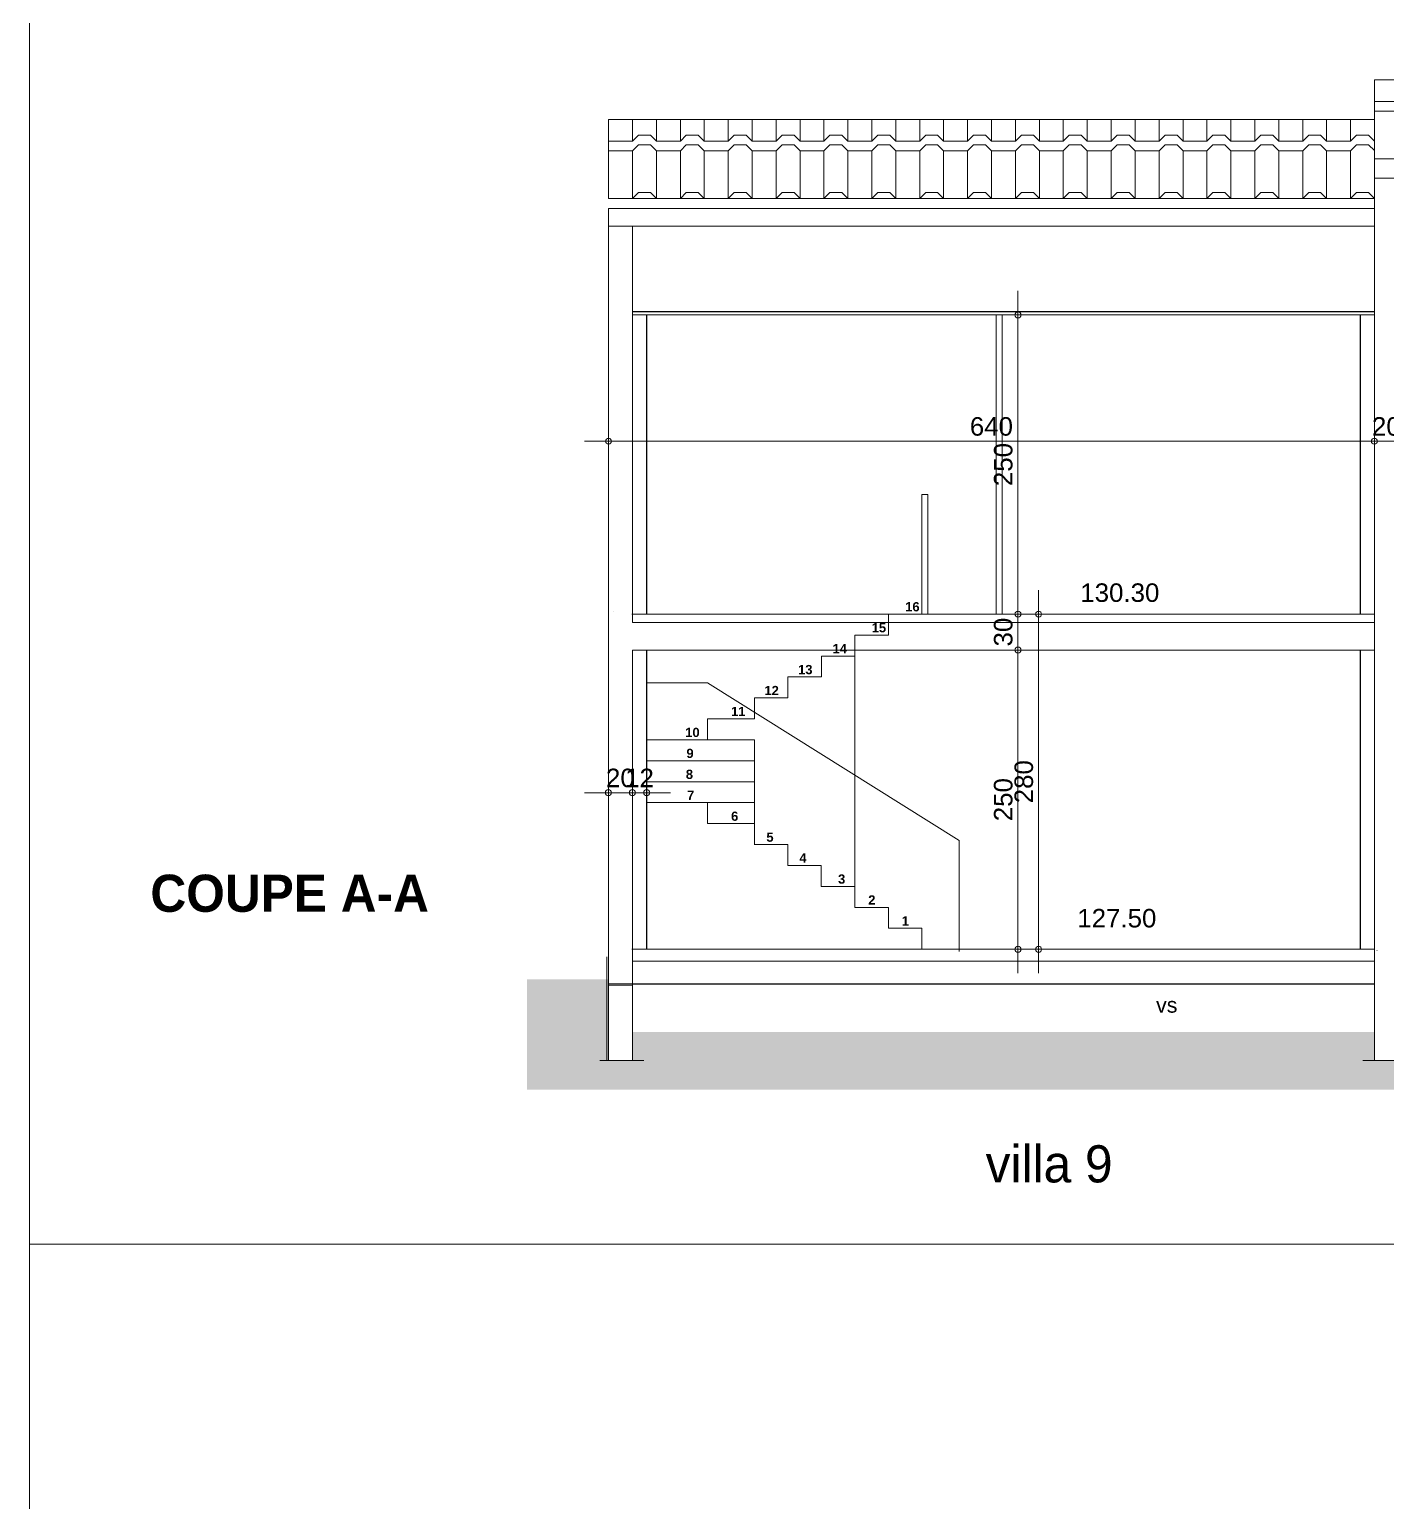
# Model space of a CAD drawing. Header units: metres. Extents: x 1.8 to 61.8, y -53.3 to -11.3.
# Drawn here: x 1.76 to 13.11, y -41 to -28.69 of the extents above; entities that cross this region are included whole.
import ezdxf
from ezdxf.enums import TextEntityAlignment as Align
from ezdxf.lldxf.tags import DXFTag

# ---------------------------------------------------------------- set-up
doc = ezdxf.new("R2010")
doc.units = ezdxf.units.M
doc.header["$MEASUREMENT"] = 0
for name, color, linetype in [('Calque commun', 7, 'Continuous'), ('Cotations', 7, 'Continuous'), ('Textes', 7, 'Continuous')]:
    doc.layers.add(name, color=color, linetype=linetype)
doc.styles.add('Arial10', font='arial.ttf', dxfattribs={"height": 0.154626})
doc.styles.add('Arial11', font='arial.ttf', dxfattribs={"height": 0.127566})
doc.styles.add('Arial12', font='arialbd.ttf', dxfattribs={"height": 0.077267})
doc.styles.add('Arial13', font='arial.ttf', dxfattribs={"height": 0.154626})
doc.styles.add('Century Gothic', font='GOTHIC.TTF', dxfattribs={"height": 0.310302})
doc.styles.add('Century Gothic6', font='GOTHICB.TTF', dxfattribs={"height": 0.31023})
tags = doc.linetypes.add('HIDDEN', pattern=[0.375, 0.25, -0.125]).pattern_tags.tags
tags[6:7] = [DXFTag(74, 4), DXFTag(75, 0), DXFTag(340, '0'), DXFTag(46, 1.0), DXFTag(50, 0.0), DXFTag(44, 0.0), DXFTag(45, 0.0)]
tags[4:5] = [DXFTag(74, 4), DXFTag(75, 0), DXFTag(340, '0'), DXFTag(46, 1.0), DXFTag(50, 0.0), DXFTag(44, 0.0), DXFTag(45, 0.0)]
tags = doc.linetypes.add('HIDDENX2', pattern=[0.75, 0.5, -0.25]).pattern_tags.tags
tags[6:7] = [DXFTag(74, 4), DXFTag(75, 0), DXFTag(340, '0'), DXFTag(46, 1.0), DXFTag(50, 0.0), DXFTag(44, 0.0), DXFTag(45, 0.0)]
tags[4:5] = [DXFTag(74, 4), DXFTag(75, 0), DXFTag(340, '0'), DXFTag(46, 1.0), DXFTag(50, 0.0), DXFTag(44, 0.0), DXFTag(45, 0.0)]

# ---------------------------------------------------------------- blocks, each defined once
blk = doc.blocks.new('new235')
at = {"layer": 'Cotations', "color": 14, "linetype": 'Continuous', "lineweight": 9}
blk.add_arc((0, 0), 0.5, 0, 359.9994, dxfattribs=at)
blk = doc.blocks.new('new236')
at = {"layer": 'Cotations', "color": 14, "linetype": 'Continuous', "lineweight": 9}
blk.add_arc((0, 0), 0.5, 0, 359.9994, dxfattribs=at)
blk = doc.blocks.new('DimLine58256')
at = {"layer": 'Cotations', "color": 14, "linetype": 'Continuous', "lineweight": 9}
for p, q in [((10.023, -31.078), (10.023, -30.878)), ((10.223, -31.078), (9.823, -31.078)), ((10.023, -33.578), (10.023, -31.078)), ((10.223, -33.578), (9.823, -33.578)), ((10.023, -33.578), (10.023, -33.778))]:
    blk.add_line(p, q, dxfattribs=at)
at = {"layer": 'Cotations', "color": 14, "linetype": 'Continuous', "lineweight": 9, "xscale": 0.05000000074505806, "yscale": 0.05000000074505806, "zscale": 0.05000000074505806}
for name, p, rotation in [('new236', (10.023, -31.078), -90.00000000000001), ('new235', (10.023, -33.578), 90)]:
    blk.add_blockref(name, p, dxfattribs=dict(at, rotation=rotation))
at = {"layer": 'Cotations', "color": 7, "linetype": 'Continuous', "lineweight": 9, "style": 'Arial10'}
blk.add_text('250', height=0.1546, rotation=90, dxfattribs=at).set_placement((10.023, -32.328), align=Align.BOTTOM_CENTER)
blk = doc.blocks.new('new237')
at = {"layer": 'Cotations', "color": 14, "linetype": 'Continuous', "lineweight": 9}
blk.add_arc((0, 0), 0.5, 0, 359.9994, dxfattribs=at)
blk = doc.blocks.new('new238')
at = {"layer": 'Cotations', "color": 14, "linetype": 'Continuous', "lineweight": 9}
blk.add_arc((0, 0), 0.5, 0, 359.9994, dxfattribs=at)
blk = doc.blocks.new('DimLine58262')
at = {"layer": 'Cotations', "color": 14, "linetype": 'Continuous', "lineweight": 9}
for p, q in [((10.023, -33.578), (10.023, -33.378)), ((10.223, -33.578), (9.823, -33.578)), ((10.023, -33.878), (10.023, -33.578)), ((10.223, -33.878), (9.823, -33.878)), ((10.023, -33.878), (10.023, -34.078))]:
    blk.add_line(p, q, dxfattribs=at)
at = {"layer": 'Cotations', "color": 14, "linetype": 'Continuous', "lineweight": 9, "xscale": 0.05000000074505806, "yscale": 0.05000000074505806, "zscale": 0.05000000074505806}
for name, p, rotation in [('new238', (10.023, -33.578), -90.00000000000001), ('new237', (10.023, -33.878), 90)]:
    blk.add_blockref(name, p, dxfattribs=dict(at, rotation=rotation))
at = {"layer": 'Cotations', "color": 7, "linetype": 'Continuous', "lineweight": 9, "style": 'Arial10'}
blk.add_text('30', height=0.1546, rotation=90, dxfattribs=at).set_placement((10.023, -33.728), align=Align.BOTTOM_CENTER)
blk = doc.blocks.new('new239')
at = {"layer": 'Cotations', "color": 14, "linetype": 'Continuous', "lineweight": 9}
blk.add_arc((0, 0), 0.5, 0, 359.9994, dxfattribs=at)
blk = doc.blocks.new('new240')
at = {"layer": 'Cotations', "color": 14, "linetype": 'Continuous', "lineweight": 9}
blk.add_arc((0, 0), 0.5, 0, 359.9994, dxfattribs=at)
blk = doc.blocks.new('DimLine58268')
at = {"layer": 'Cotations', "color": 14, "linetype": 'Continuous', "lineweight": 9}
for p, q in [((10.023, -33.878), (10.023, -33.678)), ((10.223, -33.878), (9.823, -33.878)), ((10.023, -36.378), (10.023, -33.878)), ((10.223, -36.378), (9.823, -36.378)), ((10.023, -36.378), (10.023, -36.578))]:
    blk.add_line(p, q, dxfattribs=at)
at = {"layer": 'Cotations', "color": 14, "linetype": 'Continuous', "lineweight": 9, "xscale": 0.05000000074505806, "yscale": 0.05000000074505806, "zscale": 0.05000000074505806}
for name, p, rotation in [('new240', (10.023, -33.878), -90.00000000000001), ('new239', (10.023, -36.378), 90)]:
    blk.add_blockref(name, p, dxfattribs=dict(at, rotation=rotation))
at = {"layer": 'Cotations', "color": 7, "linetype": 'Continuous', "lineweight": 9, "style": 'Arial10'}
blk.add_text('250', height=0.1546, rotation=90, dxfattribs=at).set_placement((10.023, -35.128), align=Align.BOTTOM_CENTER)
blk = doc.blocks.new('new241')
at = {"layer": 'Cotations', "color": 14, "linetype": 'Continuous', "lineweight": 9}
blk.add_arc((0, 0), 0.5, 0, 359.9994, dxfattribs=at)
blk = doc.blocks.new('new242')
at = {"layer": 'Cotations', "color": 14, "linetype": 'Continuous', "lineweight": 9}
blk.add_arc((0, 0), 0.5, 0, 359.9994, dxfattribs=at)
blk = doc.blocks.new('DimLine58274')
at = {"layer": 'Cotations', "color": 14, "linetype": 'Continuous', "lineweight": 9}
for p, q in [((6.801, -34.87), (6.801, -35.27)), ((6.921, -34.87), (6.921, -35.27)), ((6.801, -35.07), (6.601, -35.07)), ((6.801, -35.07), (6.921, -35.07)), ((6.921, -35.07), (7.121, -35.07))]:
    blk.add_line(p, q, dxfattribs=at)
at = {"layer": 'Cotations', "color": 14, "linetype": 'Continuous', "lineweight": 9, "extrusion": (0, 0, -1), "xscale": 0.05000000074505806, "yscale": 0.05000000074505806, "zscale": 0.05000000074505806, "rotation": 180}
blk.add_blockref('new241', (-6.801, -35.07), dxfattribs=at)
at = {"layer": 'Cotations', "color": 14, "linetype": 'Continuous', "lineweight": 9, "extrusion": (0, 0, -1), "xscale": 0.05000000074505806, "yscale": 0.05000000074505806, "zscale": 0.05000000074505806}
blk.add_blockref('new242', (-6.921, -35.07), dxfattribs=at)
at = {"layer": 'Cotations', "color": 7, "linetype": 'Continuous', "lineweight": 9, "style": 'Arial10'}
blk.add_text('12', height=0.1546, dxfattribs=at).set_placement((6.861, -35.07), align=Align.BOTTOM_CENTER)
blk = doc.blocks.new('new243')
at = {"layer": 'Cotations', "color": 14, "linetype": 'Continuous', "lineweight": 9}
blk.add_arc((0, 0), 0.5, 0, 359.9994, dxfattribs=at)
blk = doc.blocks.new('new244')
at = {"layer": 'Cotations', "color": 14, "linetype": 'Continuous', "lineweight": 9}
blk.add_arc((0, 0), 0.5, 0, 359.9994, dxfattribs=at)
blk = doc.blocks.new('DimLine58280')
at = {"layer": 'Cotations', "color": 14, "linetype": 'Continuous', "lineweight": 9}
for p, q in [((6.601, -34.87), (6.601, -35.27)), ((6.801, -34.87), (6.801, -35.27)), ((6.601, -35.07), (6.401, -35.07)), ((6.601, -35.07), (6.801, -35.07)), ((6.801, -35.07), (7.001, -35.07))]:
    blk.add_line(p, q, dxfattribs=at)
at = {"layer": 'Cotations', "color": 14, "linetype": 'Continuous', "lineweight": 9, "extrusion": (0, 0, -1), "xscale": 0.05000000074505806, "yscale": 0.05000000074505806, "zscale": 0.05000000074505806, "rotation": 180}
blk.add_blockref('new243', (-6.601, -35.07), dxfattribs=at)
at = {"layer": 'Cotations', "color": 14, "linetype": 'Continuous', "lineweight": 9, "extrusion": (0, 0, -1), "xscale": 0.05000000074505806, "yscale": 0.05000000074505806, "zscale": 0.05000000074505806}
blk.add_blockref('new244', (-6.801, -35.07), dxfattribs=at)
at = {"layer": 'Cotations', "color": 7, "linetype": 'Continuous', "lineweight": 9, "style": 'Arial10'}
blk.add_text('20', height=0.1546, dxfattribs=at).set_placement((6.701, -35.07), align=Align.BOTTOM_CENTER)
blk = doc.blocks.new('new255')
at = {"layer": 'Cotations', "color": 14, "linetype": 'Continuous', "lineweight": 9}
blk.add_arc((0, 0), 0.5, 0, 359.9994, dxfattribs=at)
blk = doc.blocks.new('new256')
at = {"layer": 'Cotations', "color": 14, "linetype": 'Continuous', "lineweight": 9}
blk.add_arc((0, 0), 0.5, 0, 359.9994, dxfattribs=at)
blk = doc.blocks.new('DimLine58350')
at = {"layer": 'Cotations', "color": 14, "linetype": 'Continuous', "lineweight": 9}
for p, q in [((10.195, -33.578), (10.195, -33.378)), ((10.395, -33.578), (9.995, -33.578)), ((10.195, -36.378), (10.195, -33.578)), ((10.395, -36.378), (9.995, -36.378)), ((10.195, -36.378), (10.195, -36.578))]:
    blk.add_line(p, q, dxfattribs=at)
at = {"layer": 'Cotations', "color": 14, "linetype": 'Continuous', "lineweight": 9, "xscale": 0.05000000074505806, "yscale": 0.05000000074505806, "zscale": 0.05000000074505806}
for name, p, rotation in [('new256', (10.195, -33.578), -90.00000000000001), ('new255', (10.195, -36.378), 90)]:
    blk.add_blockref(name, p, dxfattribs=dict(at, rotation=rotation))
at = {"layer": 'Cotations', "color": 7, "linetype": 'Continuous', "lineweight": 9, "style": 'Arial10'}
blk.add_text('280', height=0.1546, rotation=90, dxfattribs=at).set_placement((10.195, -34.978), align=Align.BOTTOM_CENTER)
blk = doc.blocks.new('new263')
at = {"layer": 'Cotations', "color": 14, "linetype": 'Continuous', "lineweight": 9}
blk.add_arc((0, 0), 0.5, 0, 359.9994, dxfattribs=at)
blk = doc.blocks.new('new264')
at = {"layer": 'Cotations', "color": 14, "linetype": 'Continuous', "lineweight": 9}
blk.add_arc((0, 0), 0.5, 0, 359.9994, dxfattribs=at)
blk = doc.blocks.new('DimLine58599')
at = {"layer": 'Cotations', "color": 14, "linetype": 'Continuous', "lineweight": 9}
for p, q in [((6.602, -31.933), (6.602, -32.333)), ((13.001, -31.933), (13.001, -32.333)), ((6.602, -32.133), (6.402, -32.133)), ((6.602, -32.133), (13.001, -32.133)), ((13.001, -32.133), (13.201, -32.133))]:
    blk.add_line(p, q, dxfattribs=at)
at = {"layer": 'Cotations', "color": 14, "linetype": 'Continuous', "lineweight": 9, "xscale": 0.05000000074505806, "yscale": 0.05000000074505806, "zscale": 0.05000000074505806}
blk.add_blockref('new263', (6.602, -32.133), dxfattribs=at)
at = {"layer": 'Cotations', "color": 14, "linetype": 'Continuous', "lineweight": 9, "xscale": 0.05000000074505806, "yscale": 0.05000000074505806, "zscale": 0.05000000074505806, "rotation": 180}
blk.add_blockref('new264', (13.001, -32.133), dxfattribs=at)
at = {"layer": 'Cotations', "color": 7, "linetype": 'Continuous', "lineweight": 9, "style": 'Arial10'}
blk.add_text('640', height=0.1546, dxfattribs=at).set_placement((9.801, -32.133), align=Align.BOTTOM_CENTER)
blk = doc.blocks.new('new265')
at = {"layer": 'Cotations', "color": 14, "linetype": 'Continuous', "lineweight": 9}
blk.add_arc((0, 0), 0.5, 0, 359.9994, dxfattribs=at)
blk = doc.blocks.new('new266')
at = {"layer": 'Cotations', "color": 14, "linetype": 'Continuous', "lineweight": 9}
blk.add_arc((0, 0), 0.5, 0, 359.9994, dxfattribs=at)
blk = doc.blocks.new('DimLine58607')
at = {"layer": 'Cotations', "color": 14, "linetype": 'Continuous', "lineweight": 9}
for p, q in [((13.001, -31.933), (13.001, -32.333)), ((13.201, -31.933), (13.201, -32.333)), ((13.001, -32.133), (12.801, -32.133)), ((13.001, -32.133), (13.201, -32.133)), ((13.201, -32.133), (13.401, -32.133))]:
    blk.add_line(p, q, dxfattribs=at)
at = {"layer": 'Cotations', "color": 14, "linetype": 'Continuous', "lineweight": 9, "xscale": 0.05000000074505806, "yscale": 0.05000000074505806, "zscale": 0.05000000074505806}
blk.add_blockref('new265', (13.001, -32.133), dxfattribs=at)
at = {"layer": 'Cotations', "color": 14, "linetype": 'Continuous', "lineweight": 9, "xscale": 0.05000000074505806, "yscale": 0.05000000074505806, "zscale": 0.05000000074505806, "rotation": 180}
blk.add_blockref('new266', (13.201, -32.133), dxfattribs=at)
at = {"layer": 'Cotations', "color": 7, "linetype": 'Continuous', "lineweight": 9, "style": 'Arial10'}
blk.add_text('20', height=0.1546, dxfattribs=at).set_placement((13.101, -32.133), align=Align.BOTTOM_CENTER)
blk = doc.blocks.new('new267')
at = {"layer": 'Cotations', "color": 14, "linetype": 'Continuous', "lineweight": 9}
blk.add_arc((0, 0), 0.5, 0, 359.9994, dxfattribs=at)
blk = doc.blocks.new('new268')
at = {"layer": 'Cotations', "color": 14, "linetype": 'Continuous', "lineweight": 9}
blk.add_arc((0, 0), 0.5, 0, 359.9994, dxfattribs=at)
blk = doc.blocks.new('DimLine58615')
at = {"layer": 'Cotations', "color": 14, "linetype": 'Continuous', "lineweight": 9}
for p, q in [((13.201, -31.933), (13.201, -32.333)), ((19.401, -31.933), (19.401, -32.333)), ((13.201, -32.133), (13.001, -32.133)), ((13.201, -32.133), (19.401, -32.133)), ((19.401, -32.133), (19.601, -32.133))]:
    blk.add_line(p, q, dxfattribs=at)
at = {"layer": 'Cotations', "color": 14, "linetype": 'Continuous', "lineweight": 9, "xscale": 0.05000000074505806, "yscale": 0.05000000074505806, "zscale": 0.05000000074505806}
blk.add_blockref('new267', (13.201, -32.133), dxfattribs=at)
at = {"layer": 'Cotations', "color": 14, "linetype": 'Continuous', "lineweight": 9, "xscale": 0.05000000074505806, "yscale": 0.05000000074505806, "zscale": 0.05000000074505806, "rotation": 180}
blk.add_blockref('new268', (19.401, -32.133), dxfattribs=at)
at = {"layer": 'Cotations', "color": 7, "linetype": 'Continuous', "lineweight": 9, "style": 'Arial10'}
blk.add_text('620', height=0.1546, dxfattribs=at).set_placement((16.301, -32.133), align=Align.BOTTOM_CENTER)
blk = doc.blocks.new('pattern5')
at = {"layer": 'Calque commun', "color": 1, "linetype": 'Continuous', "lineweight": 9}
for p, q in [((6.602, -29.444), (6.602, -29.626)), ((6.802, -29.626), (6.802, -29.444)), ((7.002, -29.626), (7.002, -29.444)), ((7.002, -29.444), (7.002, -29.626)), ((7.202, -29.626), (7.202, -29.444)), ((7.402, -29.626), (7.402, -29.444)), ((7.402, -29.444), (7.402, -29.626)), ((7.602, -29.626), (7.602, -29.444)), ((7.802, -29.626), (7.802, -29.444)), ((7.802, -29.444), (7.802, -29.626)), ((8.002, -29.626), (8.002, -29.444)), ((8.202, -29.626), (8.202, -29.444)), ((8.202, -29.444), (8.202, -29.626)), ((8.402, -29.626), (8.402, -29.444)), ((8.602, -29.626), (8.602, -29.444)), ((8.602, -29.444), (8.602, -29.626)), ((8.802, -29.626), (8.802, -29.444)), ((9.002, -29.626), (9.002, -29.444)), ((9.002, -29.444), (9.002, -29.626)), ((9.202, -29.626), (9.202, -29.444)), ((9.402, -29.626), (9.402, -29.444)), ((9.402, -29.444), (9.402, -29.626)), ((9.602, -29.626), (9.602, -29.444)), ((9.802, -29.626), (9.802, -29.444)), ((9.802, -29.444), (9.802, -29.626)), ((10.002, -29.626), (10.002, -29.444)), ((10.202, -29.626), (10.202, -29.444)), ((10.202, -29.444), (10.202, -29.626)), ((10.402, -29.626), (10.402, -29.444)), ((10.602, -29.626), (10.602, -29.444)), ((10.602, -29.444), (10.602, -29.626)), ((10.802, -29.626), (10.802, -29.444)), ((11.002, -29.626), (11.002, -29.444)), ((11.002, -29.444), (11.002, -29.626)), ((11.202, -29.626), (11.202, -29.444)), ((11.402, -29.626), (11.402, -29.444)), ((11.402, -29.444), (11.402, -29.626)), ((11.602, -29.626), (11.602, -29.444)), ((11.802, -29.626), (11.802, -29.444)), ((11.802, -29.444), (11.802, -29.626)), ((12.002, -29.626), (12.002, -29.444)), ((12.202, -29.626), (12.202, -29.444)), ((12.202, -29.444), (12.202, -29.626)), ((12.402, -29.626), (12.402, -29.444)), ((12.602, -29.626), (12.602, -29.444)), ((12.602, -29.444), (12.602, -29.626)), ((12.802, -29.626), (12.802, -29.444)), ((6.602, -29.626), (6.802, -29.626)), ((6.802, -29.626), (6.852, -29.576)), ((6.852, -29.656), (6.802, -29.706)), ((6.852, -29.576), (6.952, -29.576)), ((6.952, -29.656), (6.852, -29.656)), ((6.952, -29.576), (7.002, -29.626)), ((7.002, -29.706), (6.952, -29.656)), ((7.002, -29.626), (7.202, -29.626)), ((7.202, -29.626), (7.252, -29.576)), ((7.252, -29.656), (7.202, -29.706)), ((7.252, -29.576), (7.352, -29.576)), ((7.352, -29.656), (7.252, -29.656)), ((7.352, -29.576), (7.402, -29.626)), ((7.402, -29.706), (7.352, -29.656)), ((7.402, -29.626), (7.602, -29.626)), ((7.602, -29.626), (7.652, -29.576)), ((7.652, -29.656), (7.602, -29.706)), ((7.652, -29.576), (7.752, -29.576)), ((7.752, -29.656), (7.652, -29.656)), ((7.752, -29.576), (7.802, -29.626)), ((7.802, -29.706), (7.752, -29.656)), ((7.802, -29.626), (8.002, -29.626)), ((8.002, -29.626), (8.052, -29.576)), ((8.052, -29.656), (8.002, -29.706)), ((8.052, -29.576), (8.152, -29.576)), ((8.152, -29.656), (8.052, -29.656)), ((8.152, -29.576), (8.202, -29.626)), ((8.202, -29.706), (8.152, -29.656)), ((8.202, -29.626), (8.402, -29.626)), ((8.402, -29.626), (8.452, -29.576)), ((8.452, -29.656), (8.402, -29.706)), ((8.452, -29.576), (8.552, -29.576)), ((8.552, -29.656), (8.452, -29.656)), ((8.552, -29.576), (8.602, -29.626)), ((8.602, -29.706), (8.552, -29.656)), ((8.602, -29.626), (8.802, -29.626)), ((8.802, -29.626), (8.852, -29.576)), ((8.852, -29.656), (8.802, -29.706)), ((8.852, -29.576), (8.952, -29.576)), ((8.952, -29.656), (8.852, -29.656)), ((8.952, -29.576), (9.002, -29.626)), ((9.002, -29.706), (8.952, -29.656)), ((9.002, -29.626), (9.202, -29.626)), ((9.202, -29.626), (9.252, -29.576)), ((9.252, -29.656), (9.202, -29.706)), ((9.252, -29.576), (9.352, -29.576)), ((9.352, -29.656), (9.252, -29.656)), ((9.352, -29.576), (9.402, -29.626)), ((9.402, -29.706), (9.352, -29.656)), ((9.402, -29.626), (9.602, -29.626)), ((9.602, -29.626), (9.652, -29.576)), ((9.652, -29.656), (9.602, -29.706)), ((9.652, -29.576), (9.752, -29.576)), ((9.752, -29.656), (9.652, -29.656)), ((9.752, -29.576), (9.802, -29.626)), ((9.802, -29.706), (9.752, -29.656)), ((9.802, -29.626), (10.002, -29.626)), ((10.002, -29.626), (10.052, -29.576)), ((10.052, -29.656), (10.002, -29.706)), ((10.052, -29.576), (10.152, -29.576)), ((10.152, -29.656), (10.052, -29.656)), ((10.152, -29.576), (10.202, -29.626)), ((10.202, -29.706), (10.152, -29.656)), ((10.202, -29.626), (10.402, -29.626)), ((10.402, -29.626), (10.452, -29.576)), ((10.452, -29.656), (10.402, -29.706)), ((10.452, -29.576), (10.552, -29.576)), ((10.552, -29.656), (10.452, -29.656)), ((10.552, -29.576), (10.602, -29.626)), ((10.602, -29.706), (10.552, -29.656)), ((10.602, -29.626), (10.802, -29.626)), ((10.802, -29.626), (10.852, -29.576)), ((10.852, -29.656), (10.802, -29.706)), ((10.852, -29.576), (10.952, -29.576)), ((10.952, -29.656), (10.852, -29.656)), ((10.952, -29.576), (11.002, -29.626)), ((11.002, -29.706), (10.952, -29.656)), ((11.002, -29.626), (11.202, -29.626)), ((11.202, -29.626), (11.252, -29.576)), ((11.252, -29.656), (11.202, -29.706)), ((11.252, -29.576), (11.352, -29.576)), ((11.352, -29.656), (11.252, -29.656)), ((11.352, -29.576), (11.402, -29.626)), ((11.402, -29.706), (11.352, -29.656)), ((11.402, -29.626), (11.602, -29.626)), ((11.602, -29.626), (11.652, -29.576)), ((11.652, -29.656), (11.602, -29.706)), ((11.652, -29.576), (11.752, -29.576)), ((11.752, -29.656), (11.652, -29.656)), ((11.752, -29.576), (11.802, -29.626)), ((11.802, -29.706), (11.752, -29.656)), ((11.802, -29.626), (12.002, -29.626)), ((12.002, -29.626), (12.052, -29.576)), ((12.052, -29.656), (12.002, -29.706)), ((12.052, -29.576), (12.152, -29.576)), ((12.152, -29.656), (12.052, -29.656)), ((12.152, -29.576), (12.202, -29.626)), ((12.202, -29.706), (12.152, -29.656)), ((12.202, -29.626), (12.402, -29.626)), ((12.402, -29.626), (12.452, -29.576)), ((12.452, -29.656), (12.402, -29.706)), ((12.452, -29.576), (12.552, -29.576)), ((12.552, -29.656), (12.452, -29.656)), ((12.552, -29.576), (12.602, -29.626)), ((12.602, -29.706), (12.552, -29.656)), ((12.602, -29.626), (12.802, -29.626)), ((12.802, -29.626), (12.852, -29.576)), ((12.852, -29.656), (12.802, -29.706)), ((12.852, -29.576), (12.952, -29.576)), ((12.952, -29.656), (12.852, -29.656)), ((12.952, -29.576), (13.001, -29.625)), ((13.001, -29.705), (12.952, -29.656)), ((6.802, -29.706), (6.602, -29.706)), ((6.602, -29.706), (6.602, -30.106)), ((6.802, -30.106), (6.802, -29.706)), ((7.002, -30.106), (7.002, -29.706)), ((7.202, -29.706), (7.002, -29.706)), ((7.002, -29.706), (7.002, -30.106)), ((7.202, -30.106), (7.202, -29.706)), ((7.402, -30.106), (7.402, -29.706)), ((7.602, -29.706), (7.402, -29.706)), ((7.402, -29.706), (7.402, -30.106)), ((7.602, -30.106), (7.602, -29.706)), ((7.802, -30.106), (7.802, -29.706)), ((8.002, -29.706), (7.802, -29.706)), ((7.802, -29.706), (7.802, -30.106)), ((8.002, -30.106), (8.002, -29.706)), ((8.202, -30.106), (8.202, -29.706)), ((8.402, -29.706), (8.202, -29.706)), ((8.202, -29.706), (8.202, -30.106)), ((8.402, -30.106), (8.402, -29.706)), ((8.602, -30.106), (8.602, -29.706)), ((8.802, -29.706), (8.602, -29.706)), ((8.602, -29.706), (8.602, -30.106)), ((8.802, -30.106), (8.802, -29.706)), ((9.002, -30.106), (9.002, -29.706)), ((9.202, -29.706), (9.002, -29.706)), ((9.002, -29.706), (9.002, -30.106)), ((9.202, -30.106), (9.202, -29.706)), ((9.402, -30.106), (9.402, -29.706)), ((9.602, -29.706), (9.402, -29.706)), ((9.402, -29.706), (9.402, -30.106)), ((9.602, -30.106), (9.602, -29.706)), ((9.802, -30.106), (9.802, -29.706)), ((10.002, -29.706), (9.802, -29.706)), ((9.802, -29.706), (9.802, -30.106)), ((10.002, -30.106), (10.002, -29.706)), ((10.202, -30.106), (10.202, -29.706)), ((10.402, -29.706), (10.202, -29.706)), ((10.202, -29.706), (10.202, -30.106)), ((10.402, -30.106), (10.402, -29.706)), ((10.602, -30.106), (10.602, -29.706)), ((10.802, -29.706), (10.602, -29.706)), ((10.602, -29.706), (10.602, -30.106)), ((10.802, -30.106), (10.802, -29.706)), ((11.002, -30.106), (11.002, -29.706)), ((11.202, -29.706), (11.002, -29.706)), ((11.002, -29.706), (11.002, -30.106)), ((11.202, -30.106), (11.202, -29.706)), ((11.402, -30.106), (11.402, -29.706)), ((11.602, -29.706), (11.402, -29.706)), ((11.402, -29.706), (11.402, -30.106)), ((11.602, -30.106), (11.602, -29.706)), ((11.802, -30.106), (11.802, -29.706)), ((12.002, -29.706), (11.802, -29.706)), ((11.802, -29.706), (11.802, -30.106)), ((12.002, -30.106), (12.002, -29.706)), ((12.202, -30.106), (12.202, -29.706)), ((12.402, -29.706), (12.202, -29.706)), ((12.202, -29.706), (12.202, -30.106)), ((12.402, -30.106), (12.402, -29.706)), ((12.602, -30.106), (12.602, -29.706)), ((12.802, -29.706), (12.602, -29.706)), ((12.602, -29.706), (12.602, -30.106)), ((12.802, -30.106), (12.802, -29.706)), ((6.602, -30.106), (6.802, -30.106)), ((6.802, -30.106), (6.852, -30.056)), ((6.852, -30.056), (6.952, -30.056)), ((6.952, -30.056), (7.002, -30.106)), ((7.002, -30.106), (7.202, -30.106)), ((7.202, -30.106), (7.252, -30.056)), ((7.252, -30.056), (7.352, -30.056)), ((7.352, -30.056), (7.402, -30.106)), ((7.402, -30.106), (7.602, -30.106)), ((7.602, -30.106), (7.652, -30.056)), ((7.652, -30.056), (7.752, -30.056)), ((7.752, -30.056), (7.802, -30.106)), ((7.802, -30.106), (8.002, -30.106)), ((8.002, -30.106), (8.052, -30.056)), ((8.052, -30.056), (8.152, -30.056)), ((8.152, -30.056), (8.202, -30.106)), ((8.202, -30.106), (8.402, -30.106)), ((8.402, -30.106), (8.452, -30.056)), ((8.452, -30.056), (8.552, -30.056)), ((8.552, -30.056), (8.602, -30.106)), ((8.602, -30.106), (8.802, -30.106)), ((8.802, -30.106), (8.852, -30.056)), ((8.852, -30.056), (8.952, -30.056)), ((8.952, -30.056), (9.002, -30.106)), ((9.002, -30.106), (9.202, -30.106)), ((9.202, -30.106), (9.252, -30.056)), ((9.252, -30.056), (9.352, -30.056)), ((9.352, -30.056), (9.402, -30.106)), ((9.402, -30.106), (9.602, -30.106)), ((9.602, -30.106), (9.652, -30.056)), ((9.652, -30.056), (9.752, -30.056)), ((9.752, -30.056), (9.802, -30.106)), ((9.802, -30.106), (10.002, -30.106)), ((10.002, -30.106), (10.052, -30.056)), ((10.052, -30.056), (10.152, -30.056)), ((10.152, -30.056), (10.202, -30.106)), ((10.202, -30.106), (10.402, -30.106)), ((10.402, -30.106), (10.452, -30.056)), ((10.452, -30.056), (10.552, -30.056)), ((10.552, -30.056), (10.602, -30.106)), ((10.602, -30.106), (10.802, -30.106)), ((10.802, -30.106), (10.852, -30.056)), ((10.852, -30.056), (10.952, -30.056)), ((10.952, -30.056), (11.002, -30.106)), ((11.002, -30.106), (11.202, -30.106)), ((11.202, -30.106), (11.252, -30.056)), ((11.252, -30.056), (11.352, -30.056)), ((11.352, -30.056), (11.402, -30.106)), ((11.402, -30.106), (11.602, -30.106)), ((11.602, -30.106), (11.652, -30.056)), ((11.652, -30.056), (11.752, -30.056)), ((11.752, -30.056), (11.802, -30.106)), ((11.802, -30.106), (12.002, -30.106)), ((12.002, -30.106), (12.052, -30.056)), ((12.052, -30.056), (12.152, -30.056)), ((12.152, -30.056), (12.202, -30.106)), ((12.202, -30.106), (12.402, -30.106)), ((12.402, -30.106), (12.452, -30.056)), ((12.452, -30.056), (12.552, -30.056)), ((12.552, -30.056), (12.602, -30.106)), ((12.602, -30.106), (12.802, -30.106)), ((12.802, -30.106), (12.852, -30.056)), ((12.852, -30.056), (12.952, -30.056)), ((12.952, -30.056), (13.001, -30.105))]:
    blk.add_line(p, q, dxfattribs=at)
at = {"layer": 'Calque commun', "color": 7, "linetype": 'Continuous', "lineweight": 9}
mesh = blk.add_polyface(dxfattribs=at)
corners = [(13.001, -30.106), (13.001, -29.444), (6.602, -29.444), (6.602, -30.106), (26.001, -30.106), (26.001, -29.444), (19.601, -29.444), (19.601, -30.106)]
mesh.append_faces([[corners[k] for k in face] for face in [(0, 1, 2, 3), (4, 5, 6, 7)]], dxfattribs={"color": 7})
blk = doc.blocks.new('pattern6')
at = {"layer": 'Calque commun', "color": 1, "linetype": 'Continuous', "lineweight": 9}
for p, q in [((13.001, -29.113), (13.001, -29.295)), ((13.201, -29.295), (13.201, -29.113)), ((13.401, -29.295), (13.401, -29.113)), ((13.401, -29.113), (13.401, -29.295)), ((13.601, -29.295), (13.601, -29.113)), ((13.801, -29.295), (13.801, -29.113)), ((13.801, -29.113), (13.801, -29.295)), ((14.001, -29.295), (14.001, -29.113)), ((14.201, -29.295), (14.201, -29.113)), ((14.201, -29.113), (14.201, -29.295)), ((14.401, -29.295), (14.401, -29.113)), ((14.601, -29.295), (14.601, -29.113)), ((14.601, -29.113), (14.601, -29.295)), ((14.801, -29.295), (14.801, -29.113)), ((15.001, -29.295), (15.001, -29.113)), ((15.001, -29.113), (15.001, -29.295)), ((15.201, -29.295), (15.201, -29.113)), ((15.401, -29.295), (15.401, -29.113)), ((15.401, -29.113), (15.401, -29.295)), ((15.601, -29.295), (15.601, -29.113)), ((15.801, -29.295), (15.801, -29.113)), ((15.801, -29.113), (15.801, -29.295)), ((16.001, -29.295), (16.001, -29.113)), ((16.201, -29.295), (16.201, -29.113)), ((16.201, -29.113), (16.201, -29.295)), ((16.401, -29.295), (16.401, -29.113)), ((16.601, -29.295), (16.601, -29.113)), ((16.601, -29.113), (16.601, -29.295)), ((16.801, -29.295), (16.801, -29.113)), ((17.001, -29.295), (17.001, -29.113)), ((17.001, -29.113), (17.001, -29.295)), ((17.201, -29.295), (17.201, -29.113)), ((17.401, -29.295), (17.401, -29.113)), ((17.401, -29.113), (17.401, -29.295)), ((17.601, -29.295), (17.601, -29.113)), ((17.801, -29.295), (17.801, -29.113)), ((17.801, -29.113), (17.801, -29.295)), ((18.001, -29.295), (18.001, -29.113)), ((18.201, -29.295), (18.201, -29.113)), ((18.201, -29.113), (18.201, -29.295)), ((18.401, -29.295), (18.401, -29.113)), ((18.601, -29.295), (18.601, -29.113)), ((18.601, -29.113), (18.601, -29.295)), ((18.801, -29.295), (18.801, -29.113)), ((19.001, -29.295), (19.001, -29.113)), ((19.001, -29.113), (19.001, -29.295)), ((19.201, -29.295), (19.201, -29.113)), ((19.401, -29.295), (19.401, -29.113)), ((19.401, -29.113), (19.401, -29.295)), ((13.201, -29.295), (13.251, -29.245)), ((13.251, -29.245), (13.351, -29.245)), ((13.351, -29.245), (13.401, -29.295)), ((13.601, -29.295), (13.651, -29.245)), ((13.651, -29.245), (13.751, -29.245)), ((13.751, -29.245), (13.801, -29.295)), ((14.001, -29.295), (14.051, -29.245)), ((14.051, -29.245), (14.151, -29.245)), ((14.151, -29.245), (14.201, -29.295)), ((14.401, -29.295), (14.451, -29.245)), ((14.451, -29.245), (14.551, -29.245)), ((14.551, -29.245), (14.601, -29.295)), ((14.801, -29.295), (14.851, -29.245)), ((14.851, -29.245), (14.951, -29.245)), ((14.951, -29.245), (15.001, -29.295)), ((15.201, -29.295), (15.251, -29.245)), ((15.251, -29.245), (15.351, -29.245)), ((15.351, -29.245), (15.401, -29.295)), ((15.601, -29.295), (15.651, -29.245)), ((15.651, -29.245), (15.751, -29.245)), ((15.751, -29.245), (15.801, -29.295)), ((16.001, -29.295), (16.051, -29.245)), ((16.051, -29.245), (16.151, -29.245)), ((16.151, -29.245), (16.201, -29.295)), ((16.401, -29.295), (16.451, -29.245)), ((16.451, -29.245), (16.551, -29.245)), ((16.551, -29.245), (16.601, -29.295)), ((16.801, -29.295), (16.851, -29.245)), ((16.851, -29.245), (16.951, -29.245)), ((16.951, -29.245), (17.001, -29.295)), ((17.201, -29.295), (17.251, -29.245)), ((17.251, -29.245), (17.351, -29.245)), ((17.351, -29.245), (17.401, -29.295)), ((17.601, -29.295), (17.651, -29.245)), ((17.651, -29.245), (17.751, -29.245)), ((17.751, -29.245), (17.801, -29.295)), ((18.001, -29.295), (18.051, -29.245)), ((18.051, -29.245), (18.151, -29.245)), ((18.151, -29.245), (18.201, -29.295)), ((18.401, -29.295), (18.451, -29.245)), ((18.451, -29.245), (18.551, -29.245)), ((18.551, -29.245), (18.601, -29.295)), ((18.801, -29.295), (18.851, -29.245)), ((18.851, -29.245), (18.951, -29.245)), ((18.951, -29.245), (19.001, -29.295)), ((19.201, -29.295), (19.251, -29.245)), ((19.251, -29.245), (19.351, -29.245)), ((19.351, -29.245), (19.401, -29.295)), ((13.001, -29.295), (13.201, -29.295)), ((13.201, -29.375), (13.001, -29.375)), ((13.001, -29.375), (13.001, -29.775)), ((13.251, -29.325), (13.201, -29.375)), ((13.201, -29.775), (13.201, -29.375)), ((13.351, -29.325), (13.251, -29.325)), ((13.401, -29.375), (13.351, -29.325)), ((13.401, -29.295), (13.601, -29.295)), ((13.401, -29.775), (13.401, -29.375)), ((13.601, -29.375), (13.401, -29.375)), ((13.401, -29.375), (13.401, -29.775)), ((13.651, -29.325), (13.601, -29.375)), ((13.601, -29.775), (13.601, -29.375)), ((13.751, -29.325), (13.651, -29.325)), ((13.801, -29.375), (13.751, -29.325)), ((13.801, -29.295), (14.001, -29.295)), ((13.801, -29.775), (13.801, -29.375)), ((14.001, -29.375), (13.801, -29.375)), ((13.801, -29.375), (13.801, -29.775)), ((14.051, -29.325), (14.001, -29.375)), ((14.001, -29.775), (14.001, -29.375)), ((14.151, -29.325), (14.051, -29.325)), ((14.201, -29.375), (14.151, -29.325)), ((14.201, -29.295), (14.401, -29.295)), ((14.201, -29.775), (14.201, -29.375)), ((14.401, -29.375), (14.201, -29.375)), ((14.201, -29.375), (14.201, -29.775)), ((14.451, -29.325), (14.401, -29.375)), ((14.401, -29.775), (14.401, -29.375)), ((14.551, -29.325), (14.451, -29.325)), ((14.601, -29.375), (14.551, -29.325)), ((14.601, -29.295), (14.801, -29.295)), ((14.601, -29.775), (14.601, -29.375)), ((14.801, -29.375), (14.601, -29.375)), ((14.601, -29.375), (14.601, -29.775)), ((14.851, -29.325), (14.801, -29.375)), ((14.801, -29.775), (14.801, -29.375)), ((14.951, -29.325), (14.851, -29.325)), ((15.001, -29.375), (14.951, -29.325)), ((15.001, -29.295), (15.201, -29.295)), ((15.001, -29.775), (15.001, -29.375)), ((15.201, -29.375), (15.001, -29.375)), ((15.001, -29.375), (15.001, -29.775)), ((15.251, -29.325), (15.201, -29.375)), ((15.201, -29.775), (15.201, -29.375)), ((15.351, -29.325), (15.251, -29.325)), ((15.401, -29.375), (15.351, -29.325)), ((15.401, -29.295), (15.601, -29.295)), ((15.401, -29.775), (15.401, -29.375)), ((15.601, -29.375), (15.401, -29.375)), ((15.401, -29.375), (15.401, -29.775)), ((15.651, -29.325), (15.601, -29.375)), ((15.601, -29.775), (15.601, -29.375)), ((15.751, -29.325), (15.651, -29.325)), ((15.801, -29.375), (15.751, -29.325)), ((15.801, -29.295), (16.001, -29.295)), ((15.801, -29.775), (15.801, -29.375)), ((16.001, -29.375), (15.801, -29.375)), ((15.801, -29.375), (15.801, -29.775)), ((16.051, -29.325), (16.001, -29.375)), ((16.001, -29.775), (16.001, -29.375)), ((16.151, -29.325), (16.051, -29.325)), ((16.201, -29.375), (16.151, -29.325)), ((16.201, -29.295), (16.401, -29.295)), ((16.201, -29.775), (16.201, -29.375)), ((16.401, -29.375), (16.201, -29.375)), ((16.201, -29.375), (16.201, -29.775)), ((16.451, -29.325), (16.401, -29.375)), ((16.401, -29.775), (16.401, -29.375)), ((16.551, -29.325), (16.451, -29.325)), ((16.601, -29.375), (16.551, -29.325)), ((16.601, -29.295), (16.801, -29.295)), ((16.601, -29.775), (16.601, -29.375)), ((16.801, -29.375), (16.601, -29.375)), ((16.601, -29.375), (16.601, -29.775)), ((16.851, -29.325), (16.801, -29.375)), ((16.801, -29.775), (16.801, -29.375)), ((16.951, -29.325), (16.851, -29.325)), ((17.001, -29.375), (16.951, -29.325)), ((17.001, -29.295), (17.201, -29.295)), ((17.001, -29.775), (17.001, -29.375)), ((17.201, -29.375), (17.001, -29.375)), ((17.001, -29.375), (17.001, -29.775)), ((17.251, -29.325), (17.201, -29.375)), ((17.201, -29.775), (17.201, -29.375)), ((17.351, -29.325), (17.251, -29.325)), ((17.401, -29.375), (17.351, -29.325)), ((17.401, -29.295), (17.601, -29.295)), ((17.401, -29.775), (17.401, -29.375)), ((17.601, -29.375), (17.401, -29.375)), ((17.401, -29.375), (17.401, -29.775)), ((17.651, -29.325), (17.601, -29.375)), ((17.601, -29.775), (17.601, -29.375)), ((17.751, -29.325), (17.651, -29.325)), ((17.801, -29.375), (17.751, -29.325)), ((17.801, -29.295), (18.001, -29.295)), ((17.801, -29.775), (17.801, -29.375)), ((18.001, -29.375), (17.801, -29.375)), ((17.801, -29.375), (17.801, -29.775)), ((18.051, -29.325), (18.001, -29.375)), ((18.001, -29.775), (18.001, -29.375)), ((18.151, -29.325), (18.051, -29.325)), ((18.201, -29.375), (18.151, -29.325)), ((18.201, -29.295), (18.401, -29.295)), ((18.201, -29.775), (18.201, -29.375)), ((18.401, -29.375), (18.201, -29.375)), ((18.201, -29.375), (18.201, -29.775)), ((18.451, -29.325), (18.401, -29.375)), ((18.401, -29.775), (18.401, -29.375)), ((18.551, -29.325), (18.451, -29.325)), ((18.601, -29.375), (18.551, -29.325)), ((18.601, -29.295), (18.801, -29.295)), ((18.601, -29.775), (18.601, -29.375)), ((18.801, -29.375), (18.601, -29.375)), ((18.601, -29.375), (18.601, -29.775)), ((18.851, -29.325), (18.801, -29.375)), ((18.801, -29.775), (18.801, -29.375)), ((18.951, -29.325), (18.851, -29.325)), ((19.001, -29.375), (18.951, -29.325)), ((19.001, -29.295), (19.201, -29.295)), ((19.001, -29.775), (19.001, -29.375)), ((19.201, -29.375), (19.001, -29.375)), ((19.001, -29.375), (19.001, -29.775)), ((19.251, -29.325), (19.201, -29.375)), ((19.201, -29.775), (19.201, -29.375)), ((19.351, -29.325), (19.251, -29.325)), ((19.401, -29.375), (19.351, -29.325)), ((19.401, -29.295), (19.601, -29.295)), ((19.401, -29.775), (19.401, -29.375)), ((19.601, -29.375), (19.401, -29.375)), ((19.401, -29.375), (19.401, -29.775)), ((13.001, -29.775), (13.201, -29.775)), ((13.201, -29.775), (13.251, -29.725)), ((13.251, -29.725), (13.351, -29.725)), ((13.351, -29.725), (13.401, -29.775)), ((13.401, -29.775), (13.601, -29.775)), ((13.601, -29.775), (13.651, -29.725)), ((13.651, -29.725), (13.751, -29.725)), ((13.751, -29.725), (13.801, -29.775)), ((13.801, -29.775), (14.001, -29.775)), ((14.001, -29.775), (14.051, -29.725)), ((14.051, -29.725), (14.151, -29.725)), ((14.151, -29.725), (14.201, -29.775)), ((14.201, -29.775), (14.401, -29.775)), ((14.401, -29.775), (14.451, -29.725)), ((14.451, -29.725), (14.551, -29.725)), ((14.551, -29.725), (14.601, -29.775)), ((14.601, -29.775), (14.801, -29.775)), ((14.801, -29.775), (14.851, -29.725)), ((14.851, -29.725), (14.951, -29.725)), ((14.951, -29.725), (15.001, -29.775)), ((15.001, -29.775), (15.201, -29.775)), ((15.201, -29.775), (15.251, -29.725)), ((15.251, -29.725), (15.351, -29.725)), ((15.351, -29.725), (15.401, -29.775)), ((15.401, -29.775), (15.601, -29.775)), ((15.601, -29.775), (15.651, -29.725)), ((15.651, -29.725), (15.751, -29.725)), ((15.751, -29.725), (15.801, -29.775)), ((15.801, -29.775), (16.001, -29.775)), ((16.001, -29.775), (16.051, -29.725)), ((16.051, -29.725), (16.151, -29.725)), ((16.151, -29.725), (16.201, -29.775)), ((16.201, -29.775), (16.401, -29.775)), ((16.401, -29.775), (16.451, -29.725)), ((16.451, -29.725), (16.551, -29.725)), ((16.551, -29.725), (16.601, -29.775)), ((16.601, -29.775), (16.801, -29.775)), ((16.801, -29.775), (16.851, -29.725)), ((16.851, -29.725), (16.951, -29.725)), ((16.951, -29.725), (17.001, -29.775)), ((17.001, -29.775), (17.201, -29.775)), ((17.201, -29.775), (17.251, -29.725)), ((17.251, -29.725), (17.351, -29.725)), ((17.351, -29.725), (17.401, -29.775)), ((17.401, -29.775), (17.601, -29.775)), ((17.601, -29.775), (17.651, -29.725)), ((17.651, -29.725), (17.751, -29.725)), ((17.751, -29.725), (17.801, -29.775)), ((17.801, -29.775), (18.001, -29.775)), ((18.001, -29.775), (18.051, -29.725)), ((18.051, -29.725), (18.151, -29.725)), ((18.151, -29.725), (18.201, -29.775)), ((18.201, -29.775), (18.401, -29.775)), ((18.401, -29.775), (18.451, -29.725)), ((18.451, -29.725), (18.551, -29.725)), ((18.551, -29.725), (18.601, -29.775)), ((18.601, -29.775), (18.801, -29.775)), ((18.801, -29.775), (18.851, -29.725)), ((18.851, -29.725), (18.951, -29.725)), ((18.951, -29.725), (19.001, -29.775)), ((19.001, -29.775), (19.201, -29.775)), ((19.201, -29.775), (19.251, -29.725)), ((19.251, -29.725), (19.351, -29.725)), ((19.351, -29.725), (19.401, -29.775)), ((19.401, -29.775), (19.601, -29.775))]:
    blk.add_line(p, q, dxfattribs=at)
at = {"layer": 'Calque commun', "color": 5, "linetype": 'Continuous', "lineweight": 9}
mesh = blk.add_polyface(dxfattribs=at)
corners = [(13.001, -29.775), (19.601, -29.775), (19.601, -29.113), (13.001, -29.113)]
mesh.append_faces([[corners[k] for k in face] for face in [(0, 1, 2, 3)]], dxfattribs={"color": 5})

msp = doc.modelspace()

# ---------------------------------------------------------------- hatches: boundary and pattern name
at = {"layer": 'Calque commun', "linetype": 'Continuous', "lineweight": 18}
msp.add_hatch(color=9, dxfattribs=at).paths.add_polyline_path([(26.72, -37.551), (5.922, -37.551), (5.922, -36.628), (6.601, -36.628), (6.601, -37.307), (6.801, -37.307), (6.801, -37.068), (12.521, -37.068), (13.001, -37.068), (13.001, -37.307), (13.201, -37.307), (13.201, -37.083), (13.201, -37.068), (19.401, -37.068), (19.401, -37.307), (19.601, -37.307), (19.601, -37.068), (25.801, -37.068), (25.801, -37.307), (26.001, -37.307), (26.001, -37.068), (26.001, -37.068), (26.001, -36.578), (26.72, -36.578)])

# ---------------------------------------------------------------- linework, layer by layer
at = {"layer": 'Calque commun', "color": 7, "linetype": 'Continuous', "lineweight": 18}
for p, q in [((13.001, -30.19), (13.001, -29.934)), ((6.602, -30.337), (6.602, -36.389)), ((6.801, -31.043), (6.801, -30.337)), ((13.001, -37.307), (13.001, -30.337)), ((6.801, -33.578), (6.801, -31.043)), ((13.001, -31.048), (6.801, -31.048)), ((6.801, -31.078), (6.801, -31.048)), ((13.001, -31.078), (6.801, -31.078)), ((6.921, -33.578), (6.921, -31.078)), ((12.881, -33.578), (12.881, -31.078)), ((13.001, -31.078), (13.001, -31.048)), ((6.801, -33.578), (6.801, -31.151)), ((6.801, -33.528), (6.801, -33.648)), ((13.001, -33.648), (6.801, -33.648)), ((6.801, -33.878), (13.001, -33.878)), ((6.801, -33.878), (6.801, -36.478)), ((6.921, -36.378), (6.921, -33.878)), ((9.287, -33.878), (12.531, -33.878)), ((12.881, -36.378), (12.881, -33.878)), ((6.601, -36.389), (6.601, -36.478)), ((6.601, -37.307), (6.601, -36.428)), ((13.001, -36.378), (6.801, -36.378)), ((13.001, -36.39), (13.001, -36.376)), ((6.601, -37.307), (6.601, -36.478)), ((13.001, -36.478), (6.801, -36.478)), ((6.801, -36.668), (6.801, -36.478)), ((6.901, -36.478), (6.901, -36.478)), ((6.901, -36.478), (6.901, -36.478)), ((6.901, -36.478), (6.901, -36.478)), ((6.901, -36.478), (6.901, -36.478)), ((13.001, -36.668), (13.001, -36.478)), ((13.001, -36.668), (6.601, -36.668)), ((6.801, -36.668), (6.801, -37.307)), ((6.801, -36.679), (6.601, -36.679)), ((6.801, -36.688), (6.801, -37.307))]:
    msp.add_line(p, q, dxfattribs=at)
at = {"layer": 'Calque commun', "color": 7, "linetype": 'Continuous', "lineweight": 9}
for p, q in [((13.003, -30.91), (13.003, -30.924)), ((6.921, -31.078), (6.921, -33.578)), ((12.881, -31.078), (12.881, -33.578)), ((6.64, -33.558), (6.64, -33.558)), ((6.798, -33.578), (6.921, -33.578)), ((6.921, -33.578), (6.801, -33.578)), ((6.921, -33.578), (6.801, -33.578)), ((12.881, -33.578), (13.001, -33.578)), ((12.881, -33.578), (13.001, -33.578)), ((13.005, -33.578), (12.881, -33.578)), ((6.921, -33.878), (6.921, -36.378)), ((12.881, -33.878), (12.881, -36.378)), ((6.798, -36.378), (6.921, -36.378)), ((6.921, -36.378), (6.801, -36.378)), ((6.921, -36.378), (6.801, -36.378)), ((12.881, -36.378), (13.001, -36.378)), ((12.881, -36.378), (13.001, -36.378)), ((13.005, -36.378), (12.881, -36.378)), ((13.024, -36.387), (13.022, -36.387))]:
    msp.add_line(p, q, dxfattribs=at)
at = {"layer": 'Calque commun', "color": 5, "linetype": 'ByBlock', "lineweight": -2}
msp.add_line((6.801, -31.048), (13.001, -31.048), dxfattribs=at)
at = {"layer": 'Calque commun', "color": 3, "linetype": 'ByBlock', "lineweight": -2}
for p, q in [((6.921, -33.578), (6.921, -31.078)), ((12.881, -31.078), (12.881, -33.578)), ((6.921, -36.378), (6.921, -33.878)), ((12.881, -33.878), (12.881, -36.378)), ((6.801, -36.668), (13.001, -36.668))]:
    msp.add_line(p, q, dxfattribs=at)
at = {"layer": 'Calque commun', "color": 15, "linetype": 'Continuous', "lineweight": 18}
for p, q in [((9.841, -31.078), (9.841, -33.578)), ((9.841, -31.078), (9.891, -31.078)), ((9.891, -31.078), (9.891, -33.578)), ((9.841, -33.578), (9.891, -33.578))]:
    msp.add_line(p, q, dxfattribs=at)
at = {"layer": 'Calque commun', "color": 20, "linetype": 'Continuous', "lineweight": 9}
for p, q in [((9.221, -33.578), (9.221, -32.578)), ((9.221, -32.578), (9.271, -32.578)), ((9.271, -32.578), (9.271, -33.578)), ((8.661, -36.028), (8.661, -33.878)), ((10.023, -33.878), (10.018, -33.878)), ((10.023, -35.328), (10.023, -33.878)), ((7.821, -35.328), (7.823, -35.328))]:
    msp.add_line(p, q, dxfattribs=at)
at = {"layer": 'Calque commun', "color": 7, "linetype": 'HIDDEN', "lineweight": 18}
msp.add_line((6.588, -36.44), (6.588, -37.307), dxfattribs=at)
at = {"layer": 'Calque commun', "color": 7, "linetype": 'HIDDENX2', "lineweight": 18}
for p, q in [((6.897, -37.307), (6.53, -37.307)), ((13.297, -37.307), (12.905, -37.307))]:
    msp.add_line(p, q, dxfattribs=at)
at = {"layer": 'Calque commun', "color": 20, "linetype": 'Continuous', "lineweight": 9}
for points in [[(8.941, -33.753, 0), (8.941, -33.578, 0), (9.221, -33.578, 0)], [(8.661, -33.928, 0), (8.661, -33.753, 0), (8.941, -33.753, 0)], [(8.381, -34.103, 0), (8.381, -33.928, 0), (8.661, -33.928, 0)], [(8.101, -34.278, 0), (8.101, -34.103, 0), (8.381, -34.103, 0)], [(7.821, -34.453, 0), (7.821, -34.278, 0), (8.101, -34.278, 0)], [(7.43, -34.628, 0), (7.43, -34.453, 0), (7.821, -34.453, 0)], [(7.428, -35.328, 0), (7.428, -35.153, 0), (6.921, -35.153, 0)], [(7.821, -35.503, 0), (7.821, -35.328, 0), (7.43, -35.328, 0)], [(8.1, -35.678, 0), (8.1, -35.503, 0), (7.82, -35.503, 0)], [(8.38, -35.853, 0), (8.38, -35.678, 0), (8.1, -35.678, 0)], [(8.661, -36.028, 0), (8.661, -35.853, 0), (8.38, -35.853, 0)], [(8.941, -36.203, 0), (8.941, -36.028, 0), (8.661, -36.028, 0)], [(9.221, -36.378, 0), (9.221, -36.203, 0), (8.941, -36.203, 0)]]:
    msp.add_polyline3d(points, dxfattribs=at)
at = {"layer": 'Cotations', "color": 20, "linetype": 'Continuous', "lineweight": 9}
for p, q in [((6.921, -34.153), (7.43, -34.153)), ((7.821, -35.153), (7.821, -35.328)), ((9.533, -36.378), (9.533, -35.47))]:
    msp.add_line(p, q, dxfattribs=at)
at = {"layer": 'Cotations', "color": 7, "linetype": 'Continuous', "lineweight": 9}
msp.add_line((51.443, -38.843), (1.764, -38.843), dxfattribs=at)
at = {"layer": 'Cotations', "color": 20, "linetype": 'Continuous', "lineweight": 9}
msp.add_polyline3d([(7.43, -34.153, 0), (9.533, -35.47, 0), (9.533, -36.398, 0)], dxfattribs=at)

# ---------------------------------------------------------------- block references
at = {"layer": 'Calque commun', "color": 0, "linetype": 'ByBlock', "lineweight": -2}
for name in ['pattern6', 'pattern5']:
    msp.add_blockref(name, (0, 0), dxfattribs=at)
at = {"layer": 'Cotations', "color": 14, "linetype": 'Continuous', "lineweight": 9}
for name in ['DimLine58256', 'DimLine58599', 'DimLine58607', 'DimLine58615', 'DimLine58262', 'DimLine58350', 'DimLine58268', 'DimLine58280', 'DimLine58274']:
    msp.add_blockref(name, (0, 0), dxfattribs=at)

# ---------------------------------------------------------------- texts
at = {"layer": 'Calque commun', "color": 5, "linetype": 'ByBlock', "lineweight": -2, "style": 'Arial12'}
for s, p in [('11', (7.626, -34.453)), ('10', (7.243, -34.628)), ('9', (7.253, -34.803)), ('8', (7.248, -34.978)), ('7', (7.258, -35.153)), ('6', (7.626, -35.328)), ('5', (7.921, -35.503)), ('4', (8.196, -35.678)), ('3', (8.52, -35.853)), ('2', (8.772, -36.028)), ('1', (9.052, -36.203))]:
    msp.add_text(s, height=0.0773, dxfattribs=at).set_placement(p, align=Align.BOTTOM_LEFT)
at = {"layer": 'Cotations', "color": 5, "linetype": 'ByBlock', "lineweight": -2, "style": 'Arial12'}
for s, p in [('16', (9.081, -33.578)), ('15', (8.801, -33.753)), ('14', (8.474, -33.928)), ('13', (8.186, -34.103)), ('12', (7.905, -34.278))]:
    msp.add_text(s, height=0.0773, dxfattribs=at).set_placement(p, align=Align.BOTTOM_LEFT)
at = {"layer": 'Textes', "color": 5, "linetype": 'ByBlock', "lineweight": -2}
for s, height, style, p in [('130.30', 0.1546, 'Arial13', (10.544, -33.522)), ('127.50', 0.1546, 'Arial13', (10.519, -36.242)), ('villa 9', 0.3103, 'Century Gothic', (9.753, -38.419))]:
    msp.add_text(s, height=height, dxfattribs=dict(at, style=style)).set_placement(p, align=Align.BOTTOM_LEFT)
at = {"layer": 'Textes', "color": 5, "linetype": 'ByBlock', "lineweight": -2, "style": 'Century Gothic6'}
msp.add_text('COUPE A-A', height=0.3102, dxfattribs=at).set_placement((2.774, -35.755), align=Align.TOP_LEFT)
at = {"layer": 'Textes', "color": 3, "linetype": 'ByBlock', "lineweight": -2, "style": 'Arial11'}
msp.add_text('vs', height=0.1276, dxfattribs=at).set_placement((11.177, -36.946), align=Align.BOTTOM_LEFT)

# ---------------------------------------------------------------- meshes
at = {"layer": 'Calque commun', "color": 7, "linetype": 'Continuous', "lineweight": 9}
mesh = msp.add_polyface(dxfattribs=at)
corners = [(61.764, -11.309), (1.764, -11.309), (1.764, -53.309), (61.764, -53.309)]
mesh.append_faces([[corners[k] for k in face] for face in [(0, 1, 2, 3)]], dxfattribs={"color": 7})
at = {"layer": 'Calque commun', "color": 7, "linetype": 'Continuous', "lineweight": 18}
mesh = msp.add_polyface(dxfattribs=at)
corners = [(19.601, -29.775), (13.001, -29.775), (13.001, -29.934), (19.601, -29.934)]
mesh.append_faces([[corners[k] for k in face] for face in [(0, 1, 2, 3)]], dxfattribs={"color": 7})
mesh = msp.add_polyface(dxfattribs=at)
corners = [(13.001, -30.337), (13.001, -30.19), (6.602, -30.19), (6.602, -30.337), (26.003, -30.337), (26.003, -30.19), (19.601, -30.19), (19.601, -30.337)]
mesh.append_faces([[corners[k] for k in face] for face in [(0, 1, 2, 3), (4, 5, 6, 7)]], dxfattribs={"color": 7})
mesh = msp.add_polyface(dxfattribs=at)
corners = [(6.801, -33.648), (6.801, -33.578), (13.001, -33.578), (13.001, -33.648)]
mesh.append_faces([[corners[k] for k in face] for face in [(0, 1, 2, 3)]], dxfattribs={"color": 7})
at = {"layer": 'Calque commun', "color": 20, "linetype": 'Continuous', "lineweight": 9}
mesh = msp.add_polyface(dxfattribs=at)
corners = [(6.921, -34.803), (7.821, -34.803), (7.821, -34.628), (6.921, -34.628)]
mesh.append_faces([[corners[k] for k in face] for face in [(0, 1, 2, 3)]], dxfattribs={"color": 20})
mesh = msp.add_polyface(dxfattribs=at)
corners = [(7.821, -34.978), (6.921, -34.978), (6.921, -34.803), (7.821, -34.803)]
mesh.append_faces([[corners[k] for k in face] for face in [(0, 1, 2, 3)]], dxfattribs={"color": 20})
mesh = msp.add_polyface(dxfattribs=at)
corners = [(6.921, -35.153), (7.821, -35.153), (7.821, -34.978), (6.921, -34.978)]
mesh.append_faces([[corners[k] for k in face] for face in [(0, 1, 2, 3)]], dxfattribs={"color": 20})

doc.saveas('drawing.dxf')
